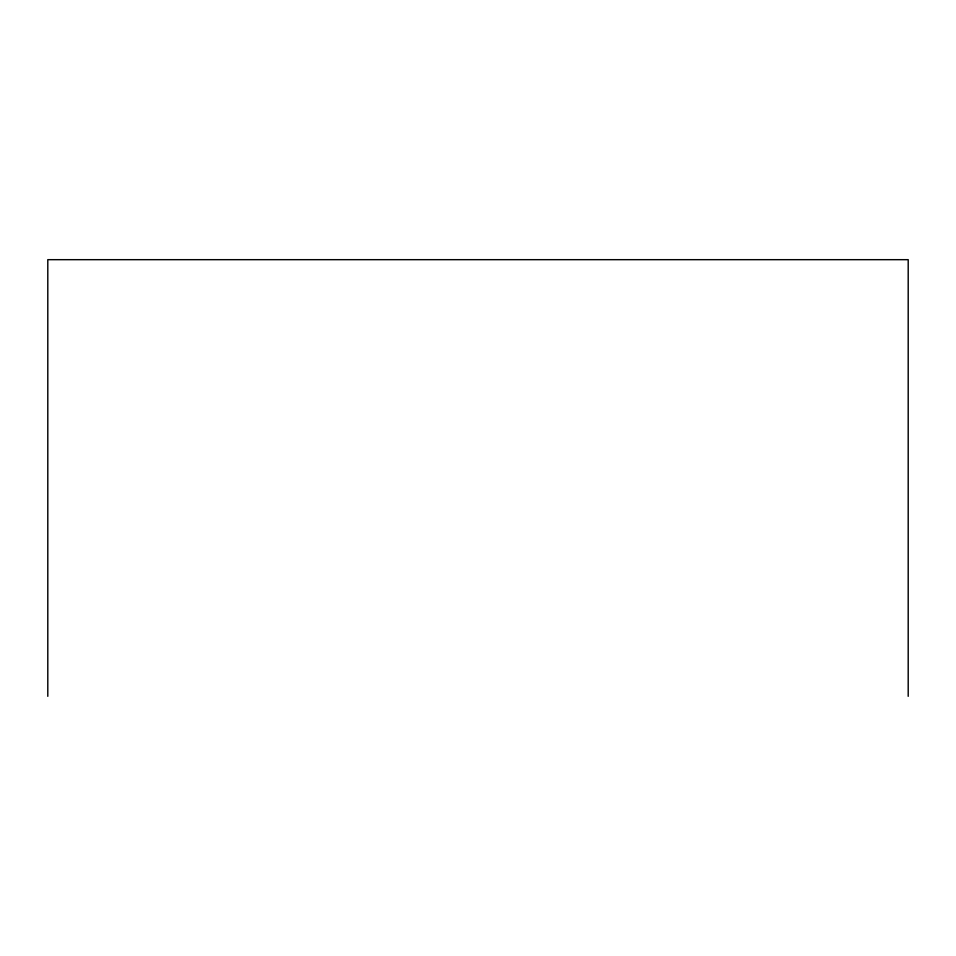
<?xml version="1.0" encoding="UTF-8"?>
<svg xmlns="http://www.w3.org/2000/svg" width="956" height="956" viewBox="0 0 956 956"><rect width="100%" height="100%" fill="white"/><g stroke="black" fill="none" stroke-linecap="round" stroke-linejoin="round"><path stroke-width="1.43" d="M908.2 696.327L908.2 259.674L47.8 259.674L47.8 696.327"/></g></svg>
